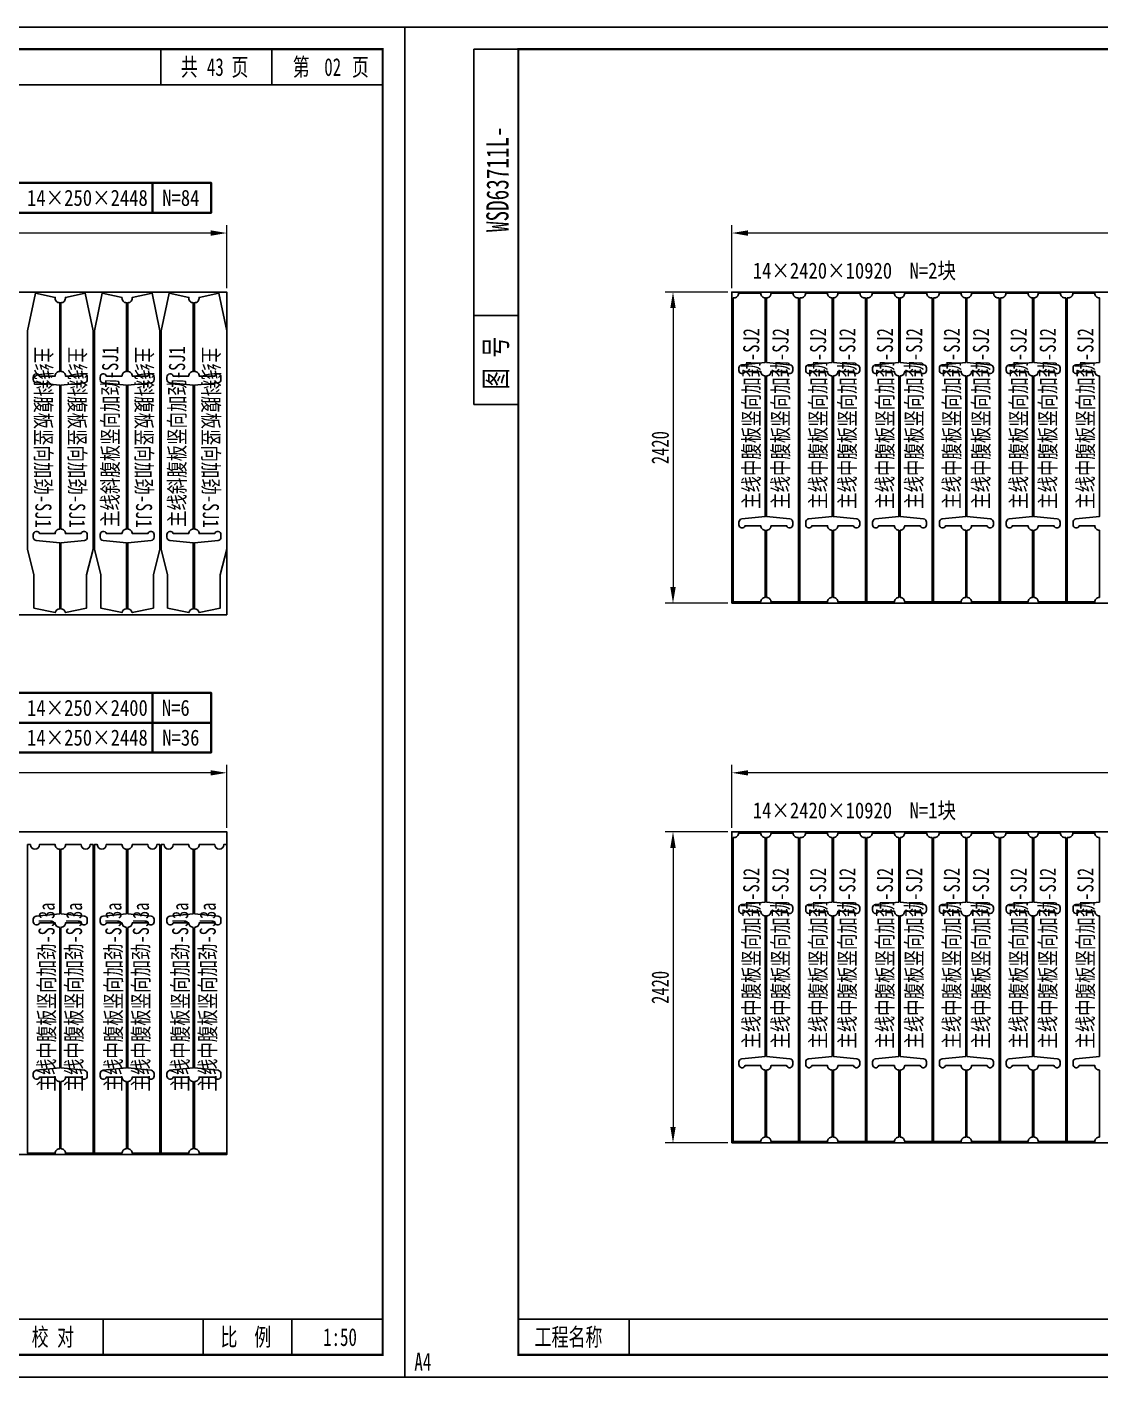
# Model space of a CAD drawing. Extents: x 1629247 to 2251351, y -601856 to -65897.
# Drawn here: x 1881261 to 1889611, y -430288 to -419788 of the extents above; entities that cross this region are included whole.
import ezdxf
from ezdxf.enums import TextEntityAlignment as Align

# ---------------------------------------------------------------- set-up
doc = ezdxf.new("R2010")
doc.units = 0
doc.header["$LTSCALE"] = 2
doc.header["$MEASUREMENT"] = 0
doc.header["$PDMODE"] = 35
doc.header["$PDSIZE"] = 50
doc.layers.get('0').update_dxf_attribs({"linetype": 'CONTINUOUS'})
doc.layers.get('Defpoints').update_dxf_attribs({"linetype": 'CONTINUOUS'})
doc.layers.add('1图框轮廓', color=7, linetype='CONTINUOUS', lineweight=35)
doc.layers.add('A3', color=7, linetype='CONTINUOUS')
doc.styles.add('仿宋', font='仿宋_GB2312_1.ttf', dxfattribs={"width": 0.7})
doc.dimstyles.new('标准标注样式-50', dxfattribs={"dimscale": 50, "dimtxt": 2.7, "dimasz": 2.5, "dimexe": 1.25, "dimexo": 0.625, "dimtad": 1, "dimdec": 0, "dimdsep": 46, "dimtxsty": '仿宋', "dimcen": 2.5, "dimclrd": 3, "dimclre": 3, "dimclrt": 4, "dimazin": 0, "dimtfac": 1, "dimtdec": 0, "dimtmove": 0, "dimatfit": 3, "dimfxl": 1.25, "dimlwd": 13, "dimlwe": 13, "dimarcsym": 0})

# ---------------------------------------------------------------- blocks, each defined once
blk = doc.blocks.new('*D232')
at = {"color": 3, "lineweight": 13, "ltscale": 3}
for p, q in [((1871896, -421819), (1871896, -421329)), ((1882816, -421819), (1882816, -421329))]:
    blk.add_line(p, q, dxfattribs=at)
at = {"color": 3, "linetype": 'ByBlock', "lineweight": 13, "ltscale": 3}
blk.add_line((1882691, -421391), (1872021, -421391), dxfattribs=at)
at = {"color": 3, "ltscale": 3}
for points in [[(1872021, -421370), (1872021, -421412), (1871896, -421391)], [(1882691, -421370), (1882691, -421412), (1882816, -421391)]]:
    blk.add_solid(points, dxfattribs=at)
at = {"layer": 'Defpoints', "color": 0, "ltscale": 3}
for p in [(1871896, -421391), (1871896, -421850), (1882816, -421850)]:
    blk.add_point(p, dxfattribs=at)
at = {"color": 4, "ltscale": 3, "insert": (1877356, -421292), "char_height": 135, "attachment_point": 5, "style": '仿宋'}
blk.add_mtext('10920', dxfattribs=at)
blk = doc.blocks.new('tukuangA4-')
at = {"layer": 'A3'}
for p, q in [((537, 7565), (537, 10327)), ((882, 10327), (537, 10327)), ((12951, 10051), (12951, 10327)), ((13814, 10051), (13814, 10327)), ((882, 8256), (537, 8256)), ((882, 7565), (537, 7565)), ((1745, 173), (1745, 449)), ((10266, 173), (10266, 449)), ((10957, 173), (10957, 449)), ((11811, 173), (11811, 449)), ((12502, 173), (12502, 449)), ((13280, 173), (13280, 449)), ((13971, 173), (13971, 449))]:
    blk.add_line(p, q, dxfattribs=at)
blk.add_lwpolyline([(14850, 10500), (14850, 0), (0, 0), (0, 10500)], close=True, dxfattribs=at)
for points, const_width in [([(882, 10327), (14677, 10327), (14677, 173), (882, 173), (882, 10327)], 17.3), ([(8927, 10051), (8927, 10327)], 13.8), ([(8927, 10051), (14677, 10051)], 13.8), ([(882, 449), (14677, 449)], 13.8)]:
    blk.add_lwpolyline(points, dxfattribs=dict(at, const_width=const_width))
at = {"layer": 'A3', "color": 7, "linetype": 'Continuous', "style": '仿宋', "width": 0.7}
for s, p in [('共    页', (13106, 10120)), ('第     页', (13977, 10120)), ('工程名称', (1009, 242)), ('花都至东莞高速公路第SG12合同段（钢箱梁制作及安装工程）', (5798, 255)), ('设 绘', (10401, 242)), ('校 对', (11946, 242)), ('比  例', (13415, 242))]:
    blk.add_text(s, height=138.1, dxfattribs=at).set_placement(p)
blk.add_text('WSD63711L-', height=172.6, rotation=90, dxfattribs=at).set_placement((806, 9316), align=Align.CENTER)
blk.add_text('图 号', height=172.6, rotation=90, dxfattribs=at).set_placement((793, 7681))
blk.add_text('A4', height=138.1, dxfattribs=at).set_placement((139, 50), align=Align.CENTER)
blk = doc.blocks.new('*D234')
at = {"color": 3, "lineweight": 13, "ltscale": 3}
for p, q in [((1871896, -426017), (1871896, -425527)), ((1882816, -426017), (1882816, -425527))]:
    blk.add_line(p, q, dxfattribs=at)
at = {"color": 3, "linetype": 'ByBlock', "lineweight": 13, "ltscale": 3}
blk.add_line((1882691, -425589), (1872021, -425589), dxfattribs=at)
at = {"color": 3, "ltscale": 3}
for points in [[(1872021, -425569), (1872021, -425610), (1871896, -425589)], [(1882691, -425569), (1882691, -425610), (1882816, -425589)]]:
    blk.add_solid(points, dxfattribs=at)
at = {"layer": 'Defpoints', "color": 0, "ltscale": 3}
for p in [(1871896, -425589), (1871896, -426048), (1882816, -426048)]:
    blk.add_point(p, dxfattribs=at)
at = {"color": 4, "ltscale": 3, "insert": (1877356, -425491), "char_height": 135, "attachment_point": 5, "style": '仿宋'}
blk.add_mtext('10920', dxfattribs=at)
blk = doc.blocks.new('*D236')
at = {"color": 3, "lineweight": 13, "ltscale": 3}
for p, q in [((1886746, -421819), (1886746, -421329)), ((1897666, -421819), (1897666, -421329))]:
    blk.add_line(p, q, dxfattribs=at)
at = {"color": 3, "linetype": 'ByBlock', "lineweight": 13, "ltscale": 3}
blk.add_line((1897541, -421391), (1886871, -421391), dxfattribs=at)
at = {"color": 3, "ltscale": 3}
for points in [[(1886871, -421370), (1886871, -421412), (1886746, -421391)], [(1897541, -421370), (1897541, -421412), (1897666, -421391)]]:
    blk.add_solid(points, dxfattribs=at)
at = {"layer": 'Defpoints', "color": 0, "ltscale": 3}
for p in [(1886746, -421391), (1886746, -421850), (1897666, -421850)]:
    blk.add_point(p, dxfattribs=at)
at = {"color": 4, "ltscale": 3, "insert": (1892206, -421292), "char_height": 135, "attachment_point": 5, "style": '仿宋'}
blk.add_mtext('10920', dxfattribs=at)
blk = doc.blocks.new('*D237')
at = {"color": 3, "lineweight": 13, "ltscale": 3}
for p, q in [((1886714, -421850), (1886226, -421850)), ((1886714, -424270), (1886226, -424270))]:
    blk.add_line(p, q, dxfattribs=at)
at = {"color": 3, "linetype": 'ByBlock', "lineweight": 13, "ltscale": 3}
blk.add_line((1886288, -421975), (1886288, -424145), dxfattribs=at)
at = {"color": 3, "ltscale": 3}
for points in [[(1886267, -421975), (1886309, -421975), (1886288, -421850)], [(1886267, -424145), (1886309, -424145), (1886288, -424270)]]:
    blk.add_solid(points, dxfattribs=at)
at = {"layer": 'Defpoints', "color": 0, "ltscale": 3}
for p in [(1886746, -421850), (1886288, -424270), (1886746, -424270)]:
    blk.add_point(p, dxfattribs=at)
at = {"color": 4, "ltscale": 3, "insert": (1886189, -423060), "char_height": 135, "attachment_point": 5, "rotation": 90, "style": '仿宋'}
blk.add_mtext('2420', dxfattribs=at)
blk = doc.blocks.new('*D238')
at = {"color": 3, "lineweight": 13, "ltscale": 3}
for p, q in [((1886746, -426017), (1886746, -425527)), ((1897666, -426017), (1897666, -425527))]:
    blk.add_line(p, q, dxfattribs=at)
at = {"color": 3, "linetype": 'ByBlock', "lineweight": 13, "ltscale": 3}
blk.add_line((1897541, -425589), (1886871, -425589), dxfattribs=at)
at = {"color": 3, "ltscale": 3}
for points in [[(1886871, -425569), (1886871, -425610), (1886746, -425589)], [(1897541, -425569), (1897541, -425610), (1897666, -425589)]]:
    blk.add_solid(points, dxfattribs=at)
at = {"layer": 'Defpoints', "color": 0, "ltscale": 3}
for p in [(1886746, -425589), (1886746, -426048), (1897666, -426048)]:
    blk.add_point(p, dxfattribs=at)
at = {"color": 4, "ltscale": 3, "insert": (1892206, -425491), "char_height": 135, "attachment_point": 5, "style": '仿宋'}
blk.add_mtext('10920', dxfattribs=at)
blk = doc.blocks.new('*D239')
at = {"color": 3, "lineweight": 13, "ltscale": 3}
for p, q in [((1886714, -426048), (1886226, -426048)), ((1886714, -428468), (1886226, -428468))]:
    blk.add_line(p, q, dxfattribs=at)
at = {"color": 3, "linetype": 'ByBlock', "lineweight": 13, "ltscale": 3}
blk.add_line((1886288, -426173), (1886288, -428343), dxfattribs=at)
at = {"color": 3, "ltscale": 3}
for points in [[(1886267, -426173), (1886309, -426173), (1886288, -426048)], [(1886267, -428343), (1886309, -428343), (1886288, -428468)]]:
    blk.add_solid(points, dxfattribs=at)
at = {"layer": 'Defpoints', "color": 0, "ltscale": 3}
for p in [(1886746, -426048), (1886288, -428468), (1886746, -428468)]:
    blk.add_point(p, dxfattribs=at)
at = {"color": 4, "ltscale": 3, "insert": (1886189, -427258), "char_height": 135, "attachment_point": 5, "rotation": 90, "style": '仿宋'}
blk.add_mtext('2420', dxfattribs=at)

msp = doc.modelspace()

# ---------------------------------------------------------------- linework, layer by layer
at = {"color": 8, "ltscale": 3}
for points in [[(1871895.6, -424359.8), (1882815.6, -424359.8), (1882815.6, -421849.8), (1871895.6, -421849.8)], [(1886745.6, -424269.8), (1897665.6, -424269.8), (1897665.6, -421849.8), (1886745.6, -421849.8)], [(1871895.6, -428558), (1882815.6, -428558), (1882815.6, -426048), (1871895.6, -426048)], [(1886745.6, -428468), (1897665.6, -428468), (1897665.6, -426048), (1886745.6, -426048)]]:
    msp.add_lwpolyline(points, close=True, dxfattribs=at)
at = {"color": 1, "ltscale": 3}
for points in [[(1881315.6, -424049.8), (1881315.6, -424308.1), (1881481.3, -424342.6, -0.3552568), (1881515.6, -424314.8), (1881515.6, -423799.9), (1881333.1, -423781.8, -0.3855079), (1881310.6, -423756.9), (1881310.6, -423736.9, -0.8490905), (1881359.3, -423728.9), (1881480.6, -423728.9, -0.4142136), (1881515.6, -423693.9), (1881515.6, -422574.1), (1881333.1, -422556, -0.3855079), (1881310.6, -422531.1), (1881310.6, -422511.1, -0.8490905), (1881359.3, -422503.1), (1881480.6, -422503.1, -0.4142136), (1881515.6, -422468.1), (1881515.6, -421933.3, -0.4757351), (1881481.3, -421891.1), (1881326.8, -421858.9), (1881265.6, -422152.6), (1881265.6, -423849.8)], [(1881725.6, -424049.8), (1881725.6, -424308.1), (1881559.9, -424342.6, 0.3552568), (1881525.6, -424314.8), (1881525.6, -423799.9), (1881708.1, -423781.8, 0.3855079), (1881730.6, -423756.9), (1881730.6, -423736.9, 0.8490905), (1881681.9, -423728.9), (1881560.6, -423728.9, 0.4142136), (1881525.6, -423693.9), (1881525.6, -422574.1), (1881708.1, -422556, 0.3855079), (1881730.6, -422531.1), (1881730.6, -422511.1, 0.8490905), (1881681.9, -422503.1), (1881560.6, -422503.1, 0.4142136), (1881525.6, -422468.1), (1881525.6, -421933.3, 0.4757351), (1881559.9, -421891.1), (1881714.4, -421858.9), (1881775.6, -422152.6), (1881775.6, -423849.8)], [(1881835.6, -424049.8), (1881835.6, -424308.1), (1882001.3, -424342.6, -0.3552568), (1882035.6, -424314.8), (1882035.6, -423799.9), (1881853.1, -423781.8, -0.3855079), (1881830.6, -423756.9), (1881830.6, -423736.9, -0.8490905), (1881879.3, -423728.9), (1882000.6, -423728.9, -0.4142136), (1882035.6, -423693.9), (1882035.6, -422574.1), (1881853.1, -422556, -0.3855079), (1881830.6, -422531.1), (1881830.6, -422511.1, -0.8490905), (1881879.3, -422503.1), (1882000.6, -422503.1, -0.4142136), (1882035.6, -422468.1), (1882035.6, -421933.3, -0.4757351), (1882001.3, -421891.1), (1881846.8, -421858.9), (1881785.6, -422152.6), (1881785.6, -423849.8)], [(1882245.6, -424049.8), (1882245.6, -424308.1), (1882079.9, -424342.6, 0.3552568), (1882045.6, -424314.8), (1882045.6, -423799.9), (1882228.1, -423781.8, 0.3855079), (1882250.6, -423756.9), (1882250.6, -423736.9, 0.8490905), (1882201.9, -423728.9), (1882080.6, -423728.9, 0.4142136), (1882045.6, -423693.9), (1882045.6, -422574.1), (1882228.1, -422556, 0.3855079), (1882250.6, -422531.1), (1882250.6, -422511.1, 0.8490905), (1882201.9, -422503.1), (1882080.6, -422503.1, 0.4142136), (1882045.6, -422468.1), (1882045.6, -421933.3, 0.4757351), (1882079.9, -421891.1), (1882234.4, -421858.9), (1882295.6, -422152.6), (1882295.6, -423849.8)], [(1882355.6, -424049.8), (1882355.6, -424308.1), (1882521.3, -424342.6, -0.3552568), (1882555.6, -424314.8), (1882555.6, -423799.9), (1882373.1, -423781.8, -0.3855079), (1882350.6, -423756.9), (1882350.6, -423736.9, -0.8490905), (1882399.3, -423728.9), (1882520.6, -423728.9, -0.4142136), (1882555.6, -423693.9), (1882555.6, -422574.1), (1882373.1, -422556, -0.3855079), (1882350.6, -422531.1), (1882350.6, -422511.1, -0.8490905), (1882399.3, -422503.1), (1882520.6, -422503.1, -0.4142136), (1882555.6, -422468.1), (1882555.6, -421933.3, -0.4757351), (1882521.3, -421891.1), (1882366.8, -421858.9), (1882305.6, -422152.6), (1882305.6, -423849.8)], [(1882765.6, -424049.8), (1882765.6, -424308.1), (1882599.9, -424342.6, 0.3552568), (1882565.6, -424314.8), (1882565.6, -423799.9), (1882748.1, -423781.8, 0.3855079), (1882770.6, -423756.9), (1882770.6, -423736.9, 0.8490905), (1882721.9, -423728.9), (1882600.6, -423728.9, 0.4142136), (1882565.6, -423693.9), (1882565.6, -422574.1), (1882748.1, -422556, 0.3855079), (1882770.6, -422531.1), (1882770.6, -422511.1, 0.8490905), (1882721.9, -422503.1), (1882600.6, -422503.1, 0.4142136), (1882565.6, -422468.1), (1882565.6, -421933.3, 0.4757351), (1882599.9, -421891.1), (1882754.4, -421858.9), (1882815.6, -422152.6), (1882815.6, -423849.8)]]:
    msp.add_lwpolyline(points, format="xyb", close=True, dxfattribs=at)
at = {"color": 6, "ltscale": 3}
for points in [[(1886755.6, -421894.8), (1886755.6, -424259.8), (1886970.6, -424259.8, -0.4142136), (1887005.6, -424224.8), (1887005.6, -423702.8, -0.4142136), (1886970.6, -423667.8), (1886849.3, -423667.8, -0.8490905), (1886800.6, -423659.8), (1886800.6, -423639.8, -0.3855079), (1886823.1, -423614.9), (1887005.6, -423596.8), (1887005.6, -422502.8, -0.4142136), (1886970.6, -422467.8), (1886849.3, -422467.8, -0.8490905), (1886800.6, -422459.8), (1886800.6, -422439.8, -0.3855079), (1886823.1, -422414.9), (1887005.6, -422396.8), (1887005.6, -421894.8, -0.4142136), (1886970.6, -421859.8), (1886798.6, -421859.8, -0.4142136), (1886763.6, -421894.8)], [(1887265.6, -421894.8), (1887265.6, -424259.8), (1887050.6, -424259.8, 0.4142136), (1887015.6, -424224.8), (1887015.6, -423702.8, 0.4142136), (1887050.6, -423667.8), (1887171.9, -423667.8, 0.8490905), (1887220.6, -423659.8), (1887220.6, -423639.8, 0.3855079), (1887198.1, -423614.9), (1887015.6, -423596.8), (1887015.6, -422502.8, 0.4142136), (1887050.6, -422467.8), (1887171.9, -422467.8, 0.8490905), (1887220.6, -422459.8), (1887220.6, -422439.8, 0.3855079), (1887198.1, -422414.9), (1887015.6, -422396.8), (1887015.6, -421894.8, 0.4142136), (1887050.6, -421859.8), (1887222.6, -421859.8, 0.4142136), (1887257.6, -421894.8)], [(1887275.6, -421894.8), (1887275.6, -424259.8), (1887490.6, -424259.8, -0.4142136), (1887525.6, -424224.8), (1887525.6, -423702.8, -0.4142136), (1887490.6, -423667.8), (1887369.3, -423667.8, -0.8490905), (1887320.6, -423659.8), (1887320.6, -423639.8, -0.3855079), (1887343.1, -423614.9), (1887525.6, -423596.8), (1887525.6, -422502.8, -0.4142136), (1887490.6, -422467.8), (1887369.3, -422467.8, -0.8490905), (1887320.6, -422459.8), (1887320.6, -422439.8, -0.3855079), (1887343.1, -422414.9), (1887525.6, -422396.8), (1887525.6, -421894.8, -0.4142136), (1887490.6, -421859.8), (1887318.6, -421859.8, -0.4142136), (1887283.6, -421894.8)], [(1887785.6, -421894.8), (1887785.6, -424259.8), (1887570.6, -424259.8, 0.4142136), (1887535.6, -424224.8), (1887535.6, -423702.8, 0.4142136), (1887570.6, -423667.8), (1887691.9, -423667.8, 0.8490905), (1887740.6, -423659.8), (1887740.6, -423639.8, 0.3855079), (1887718.1, -423614.9), (1887535.6, -423596.8), (1887535.6, -422502.8, 0.4142136), (1887570.6, -422467.8), (1887691.9, -422467.8, 0.8490905), (1887740.6, -422459.8), (1887740.6, -422439.8, 0.3855079), (1887718.1, -422414.9), (1887535.6, -422396.8), (1887535.6, -421894.8, 0.4142136), (1887570.6, -421859.8), (1887742.6, -421859.8, 0.4142136), (1887777.6, -421894.8)], [(1887795.6, -421894.8), (1887795.6, -424259.8), (1888010.6, -424259.8, -0.4142136), (1888045.6, -424224.8), (1888045.6, -423702.8, -0.4142136), (1888010.6, -423667.8), (1887889.3, -423667.8, -0.8490905), (1887840.6, -423659.8), (1887840.6, -423639.8, -0.3855079), (1887863.1, -423614.9), (1888045.6, -423596.8), (1888045.6, -422502.8, -0.4142136), (1888010.6, -422467.8), (1887889.3, -422467.8, -0.8490905), (1887840.6, -422459.8), (1887840.6, -422439.8, -0.3855079), (1887863.1, -422414.9), (1888045.6, -422396.8), (1888045.6, -421894.8, -0.4142136), (1888010.6, -421859.8), (1887838.6, -421859.8, -0.4142136), (1887803.6, -421894.8)], [(1888305.6, -421894.8), (1888305.6, -424259.8), (1888090.6, -424259.8, 0.4142136), (1888055.6, -424224.8), (1888055.6, -423702.8, 0.4142136), (1888090.6, -423667.8), (1888211.9, -423667.8, 0.8490905), (1888260.6, -423659.8), (1888260.6, -423639.8, 0.3855079), (1888238.1, -423614.9), (1888055.6, -423596.8), (1888055.6, -422502.8, 0.4142136), (1888090.6, -422467.8), (1888211.9, -422467.8, 0.8490905), (1888260.6, -422459.8), (1888260.6, -422439.8, 0.3855079), (1888238.1, -422414.9), (1888055.6, -422396.8), (1888055.6, -421894.8, 0.4142136), (1888090.6, -421859.8), (1888262.6, -421859.8, 0.4142136), (1888297.6, -421894.8)], [(1888315.6, -421894.8), (1888315.6, -424259.8), (1888530.6, -424259.8, -0.4142136), (1888565.6, -424224.8), (1888565.6, -423702.8, -0.4142136), (1888530.6, -423667.8), (1888409.3, -423667.8, -0.8490905), (1888360.6, -423659.8), (1888360.6, -423639.8, -0.3855079), (1888383.1, -423614.9), (1888565.6, -423596.8), (1888565.6, -422502.8, -0.4142136), (1888530.6, -422467.8), (1888409.3, -422467.8, -0.8490905), (1888360.6, -422459.8), (1888360.6, -422439.8, -0.3855079), (1888383.1, -422414.9), (1888565.6, -422396.8), (1888565.6, -421894.8, -0.4142136), (1888530.6, -421859.8), (1888358.6, -421859.8, -0.4142136), (1888323.6, -421894.8)], [(1888825.6, -421894.8), (1888825.6, -424259.8), (1888610.6, -424259.8, 0.4142136), (1888575.6, -424224.8), (1888575.6, -423702.8, 0.4142136), (1888610.6, -423667.8), (1888731.9, -423667.8, 0.8490905), (1888780.6, -423659.8), (1888780.6, -423639.8, 0.3855079), (1888758.1, -423614.9), (1888575.6, -423596.8), (1888575.6, -422502.8, 0.4142136), (1888610.6, -422467.8), (1888731.9, -422467.8, 0.8490905), (1888780.6, -422459.8), (1888780.6, -422439.8, 0.3855079), (1888758.1, -422414.9), (1888575.6, -422396.8), (1888575.6, -421894.8, 0.4142136), (1888610.6, -421859.8), (1888782.6, -421859.8, 0.4142136), (1888817.6, -421894.8)], [(1888835.6, -421894.8), (1888835.6, -424259.8), (1889050.6, -424259.8, -0.4142136), (1889085.6, -424224.8), (1889085.6, -423702.8, -0.4142136), (1889050.6, -423667.8), (1888929.3, -423667.8, -0.8490905), (1888880.6, -423659.8), (1888880.6, -423639.8, -0.3855079), (1888903.1, -423614.9), (1889085.6, -423596.8), (1889085.6, -422502.8, -0.4142136), (1889050.6, -422467.8), (1888929.3, -422467.8, -0.8490905), (1888880.6, -422459.8), (1888880.6, -422439.8, -0.3855079), (1888903.1, -422414.9), (1889085.6, -422396.8), (1889085.6, -421894.8, -0.4142136), (1889050.6, -421859.8), (1888878.6, -421859.8, -0.4142136), (1888843.6, -421894.8)], [(1889345.6, -421894.8), (1889345.6, -424259.8), (1889130.6, -424259.8, 0.4142136), (1889095.6, -424224.8), (1889095.6, -423702.8, 0.4142136), (1889130.6, -423667.8), (1889251.9, -423667.8, 0.8490905), (1889300.6, -423659.8), (1889300.6, -423639.8, 0.3855079), (1889278.1, -423614.9), (1889095.6, -423596.8), (1889095.6, -422502.8, 0.4142136), (1889130.6, -422467.8), (1889251.9, -422467.8, 0.8490905), (1889300.6, -422459.8), (1889300.6, -422439.8, 0.3855079), (1889278.1, -422414.9), (1889095.6, -422396.8), (1889095.6, -421894.8, 0.4142136), (1889130.6, -421859.8), (1889302.6, -421859.8, 0.4142136), (1889337.6, -421894.8)], [(1889355.6, -421894.8), (1889355.6, -424259.8), (1889570.6, -424259.8, -0.4142136), (1889605.6, -424224.8), (1889605.6, -423702.8, -0.4142136), (1889570.6, -423667.8), (1889449.3, -423667.8, -0.8490905), (1889400.6, -423659.8), (1889400.6, -423639.8, -0.3855079), (1889423.1, -423614.9), (1889605.6, -423596.8), (1889605.6, -422502.8, -0.4142136), (1889570.6, -422467.8), (1889449.3, -422467.8, -0.8490905), (1889400.6, -422459.8), (1889400.6, -422439.8, -0.3855079), (1889423.1, -422414.9), (1889605.6, -422396.8), (1889605.6, -421894.8, -0.4142136), (1889570.6, -421859.8), (1889398.6, -421859.8, -0.4142136), (1889363.6, -421894.8)], [(1886755.6, -426093), (1886755.6, -428458), (1886970.6, -428458, -0.4142136), (1887005.6, -428423), (1887005.6, -427901, -0.4142136), (1886970.6, -427866), (1886849.3, -427866, -0.8490905), (1886800.6, -427858), (1886800.6, -427838, -0.3855079), (1886823.1, -427813.2), (1887005.6, -427795), (1887005.6, -426701, -0.4142136), (1886970.6, -426666), (1886849.3, -426666, -0.8490905), (1886800.6, -426658), (1886800.6, -426638, -0.3855079), (1886823.1, -426613.2), (1887005.6, -426595), (1887005.6, -426093, -0.4142136), (1886970.6, -426058), (1886798.6, -426058, -0.4142136), (1886763.6, -426093)], [(1887265.6, -426093), (1887265.6, -428458), (1887050.6, -428458, 0.4142136), (1887015.6, -428423), (1887015.6, -427901, 0.4142136), (1887050.6, -427866), (1887171.9, -427866, 0.8490905), (1887220.6, -427858), (1887220.6, -427838, 0.3855079), (1887198.1, -427813.2), (1887015.6, -427795), (1887015.6, -426701, 0.4142136), (1887050.6, -426666), (1887171.9, -426666, 0.8490905), (1887220.6, -426658), (1887220.6, -426638, 0.3855079), (1887198.1, -426613.2), (1887015.6, -426595), (1887015.6, -426093, 0.4142136), (1887050.6, -426058), (1887222.6, -426058, 0.4142136), (1887257.6, -426093)], [(1887275.6, -426093), (1887275.6, -428458), (1887490.6, -428458, -0.4142136), (1887525.6, -428423), (1887525.6, -427901, -0.4142136), (1887490.6, -427866), (1887369.3, -427866, -0.8490905), (1887320.6, -427858), (1887320.6, -427838, -0.3855079), (1887343.1, -427813.2), (1887525.6, -427795), (1887525.6, -426701, -0.4142136), (1887490.6, -426666), (1887369.3, -426666, -0.8490905), (1887320.6, -426658), (1887320.6, -426638, -0.3855079), (1887343.1, -426613.2), (1887525.6, -426595), (1887525.6, -426093, -0.4142136), (1887490.6, -426058), (1887318.6, -426058, -0.4142136), (1887283.6, -426093)], [(1887785.6, -426093), (1887785.6, -428458), (1887570.6, -428458, 0.4142136), (1887535.6, -428423), (1887535.6, -427901, 0.4142136), (1887570.6, -427866), (1887691.9, -427866, 0.8490905), (1887740.6, -427858), (1887740.6, -427838, 0.3855079), (1887718.1, -427813.2), (1887535.6, -427795), (1887535.6, -426701, 0.4142136), (1887570.6, -426666), (1887691.9, -426666, 0.8490905), (1887740.6, -426658), (1887740.6, -426638, 0.3855079), (1887718.1, -426613.2), (1887535.6, -426595), (1887535.6, -426093, 0.4142136), (1887570.6, -426058), (1887742.6, -426058, 0.4142136), (1887777.6, -426093)], [(1887795.6, -426093), (1887795.6, -428458), (1888010.6, -428458, -0.4142136), (1888045.6, -428423), (1888045.6, -427901, -0.4142136), (1888010.6, -427866), (1887889.3, -427866, -0.8490905), (1887840.6, -427858), (1887840.6, -427838, -0.3855079), (1887863.1, -427813.2), (1888045.6, -427795), (1888045.6, -426701, -0.4142136), (1888010.6, -426666), (1887889.3, -426666, -0.8490905), (1887840.6, -426658), (1887840.6, -426638, -0.3855079), (1887863.1, -426613.2), (1888045.6, -426595), (1888045.6, -426093, -0.4142136), (1888010.6, -426058), (1887838.6, -426058, -0.4142136), (1887803.6, -426093)], [(1888305.6, -426093), (1888305.6, -428458), (1888090.6, -428458, 0.4142136), (1888055.6, -428423), (1888055.6, -427901, 0.4142136), (1888090.6, -427866), (1888211.9, -427866, 0.8490905), (1888260.6, -427858), (1888260.6, -427838, 0.3855079), (1888238.1, -427813.2), (1888055.6, -427795), (1888055.6, -426701, 0.4142136), (1888090.6, -426666), (1888211.9, -426666, 0.8490905), (1888260.6, -426658), (1888260.6, -426638, 0.3855079), (1888238.1, -426613.2), (1888055.6, -426595), (1888055.6, -426093, 0.4142136), (1888090.6, -426058), (1888262.6, -426058, 0.4142136), (1888297.6, -426093)], [(1888315.6, -426093), (1888315.6, -428458), (1888530.6, -428458, -0.4142136), (1888565.6, -428423), (1888565.6, -427901, -0.4142136), (1888530.6, -427866), (1888409.3, -427866, -0.8490905), (1888360.6, -427858), (1888360.6, -427838, -0.3855079), (1888383.1, -427813.2), (1888565.6, -427795), (1888565.6, -426701, -0.4142136), (1888530.6, -426666), (1888409.3, -426666, -0.8490905), (1888360.6, -426658), (1888360.6, -426638, -0.3855079), (1888383.1, -426613.2), (1888565.6, -426595), (1888565.6, -426093, -0.4142136), (1888530.6, -426058), (1888358.6, -426058, -0.4142136), (1888323.6, -426093)], [(1888825.6, -426093), (1888825.6, -428458), (1888610.6, -428458, 0.4142136), (1888575.6, -428423), (1888575.6, -427901, 0.4142136), (1888610.6, -427866), (1888731.9, -427866, 0.8490905), (1888780.6, -427858), (1888780.6, -427838, 0.3855079), (1888758.1, -427813.2), (1888575.6, -427795), (1888575.6, -426701, 0.4142136), (1888610.6, -426666), (1888731.9, -426666, 0.8490905), (1888780.6, -426658), (1888780.6, -426638, 0.3855079), (1888758.1, -426613.2), (1888575.6, -426595), (1888575.6, -426093, 0.4142136), (1888610.6, -426058), (1888782.6, -426058, 0.4142136), (1888817.6, -426093)], [(1888835.6, -426093), (1888835.6, -428458), (1889050.6, -428458, -0.4142136), (1889085.6, -428423), (1889085.6, -427901, -0.4142136), (1889050.6, -427866), (1888929.3, -427866, -0.8490905), (1888880.6, -427858), (1888880.6, -427838, -0.3855079), (1888903.1, -427813.2), (1889085.6, -427795), (1889085.6, -426701, -0.4142136), (1889050.6, -426666), (1888929.3, -426666, -0.8490905), (1888880.6, -426658), (1888880.6, -426638, -0.3855079), (1888903.1, -426613.2), (1889085.6, -426595), (1889085.6, -426093, -0.4142136), (1889050.6, -426058), (1888878.6, -426058, -0.4142136), (1888843.6, -426093)], [(1889345.6, -426093), (1889345.6, -428458), (1889130.6, -428458, 0.4142136), (1889095.6, -428423), (1889095.6, -427901, 0.4142136), (1889130.6, -427866), (1889251.9, -427866, 0.8490905), (1889300.6, -427858), (1889300.6, -427838, 0.3855079), (1889278.1, -427813.2), (1889095.6, -427795), (1889095.6, -426701, 0.4142136), (1889130.6, -426666), (1889251.9, -426666, 0.8490905), (1889300.6, -426658), (1889300.6, -426638, 0.3855079), (1889278.1, -426613.2), (1889095.6, -426595), (1889095.6, -426093, 0.4142136), (1889130.6, -426058), (1889302.6, -426058, 0.4142136), (1889337.6, -426093)], [(1889355.6, -426093), (1889355.6, -428458), (1889570.6, -428458, -0.4142136), (1889605.6, -428423), (1889605.6, -427901, -0.4142136), (1889570.6, -427866), (1889449.3, -427866, -0.8490905), (1889400.6, -427858), (1889400.6, -427838, -0.3855079), (1889423.1, -427813.2), (1889605.6, -427795), (1889605.6, -426701, -0.4142136), (1889570.6, -426666), (1889449.3, -426666, -0.8490905), (1889400.6, -426658), (1889400.6, -426638, -0.3855079), (1889423.1, -426613.2), (1889605.6, -426595), (1889605.6, -426093, -0.4142136), (1889570.6, -426058), (1889398.6, -426058, -0.4142136), (1889363.6, -426093)]]:
    msp.add_lwpolyline(points, format="xyb", close=True, dxfattribs=at)
at = {"color": 2, "ltscale": 3}
for points in [[(1881515.6, -426791, -0.4142136), (1881480.6, -426756), (1881359.3, -426756, -0.8490905), (1881310.6, -426748), (1881310.6, -426728, -0.3855079), (1881333.1, -426703.2), (1881515.6, -426685), (1881515.6, -426183, -0.4142136), (1881480.6, -426148), (1881358.6, -426148, -1), (1881288.6, -426148), (1881265.6, -426148), (1881265.6, -428548), (1881480.6, -428548, -0.4142136), (1881515.6, -428513), (1881515.6, -427991, -0.4142136), (1881480.6, -427956), (1881359.3, -427956, -0.8490905), (1881310.6, -427948), (1881310.6, -427928, -0.3855079), (1881333.1, -427903.2), (1881515.6, -427885)], [(1881525.6, -426791, 0.4142136), (1881560.6, -426756), (1881681.9, -426756, 0.8490905), (1881730.6, -426748), (1881730.6, -426728, 0.3855079), (1881708.1, -426703.2), (1881525.6, -426685), (1881525.6, -426183, 0.4142136), (1881560.6, -426148), (1881682.6, -426148, 1), (1881752.6, -426148), (1881775.6, -426148), (1881775.6, -428548), (1881560.6, -428548, 0.4142136), (1881525.6, -428513), (1881525.6, -427991, 0.4142136), (1881560.6, -427956), (1881681.9, -427956, 0.8490905), (1881730.6, -427948), (1881730.6, -427928, 0.3855079), (1881708.1, -427903.2), (1881525.6, -427885)], [(1882035.6, -426791, -0.4142136), (1882000.6, -426756), (1881879.3, -426756, -0.8490905), (1881830.6, -426748), (1881830.6, -426728, -0.3855079), (1881853.1, -426703.2), (1882035.6, -426685), (1882035.6, -426183, -0.4142136), (1882000.6, -426148), (1881878.6, -426148, -1), (1881808.6, -426148), (1881785.6, -426148), (1881785.6, -428548), (1882000.6, -428548, -0.4142136), (1882035.6, -428513), (1882035.6, -427991, -0.4142136), (1882000.6, -427956), (1881879.3, -427956, -0.8490905), (1881830.6, -427948), (1881830.6, -427928, -0.3855079), (1881853.1, -427903.2), (1882035.6, -427885)], [(1882045.6, -426791, 0.4142136), (1882080.6, -426756), (1882201.9, -426756, 0.8490905), (1882250.6, -426748), (1882250.6, -426728, 0.3855079), (1882228.1, -426703.2), (1882045.6, -426685), (1882045.6, -426183, 0.4142136), (1882080.6, -426148), (1882202.6, -426148, 1), (1882272.6, -426148), (1882295.6, -426148), (1882295.6, -428548), (1882080.6, -428548, 0.4142136), (1882045.6, -428513), (1882045.6, -427991, 0.4142136), (1882080.6, -427956), (1882201.9, -427956, 0.8490905), (1882250.6, -427948), (1882250.6, -427928, 0.3855079), (1882228.1, -427903.2), (1882045.6, -427885)], [(1882555.6, -426791, -0.4142136), (1882520.6, -426756), (1882399.3, -426756, -0.8490905), (1882350.6, -426748), (1882350.6, -426728, -0.3855079), (1882373.1, -426703.2), (1882555.6, -426685), (1882555.6, -426183, -0.4142136), (1882520.6, -426148), (1882398.6, -426148, -1), (1882328.6, -426148), (1882305.6, -426148), (1882305.6, -428548), (1882520.6, -428548, -0.4142136), (1882555.6, -428513), (1882555.6, -427991, -0.4142136), (1882520.6, -427956), (1882399.3, -427956, -0.8490905), (1882350.6, -427948), (1882350.6, -427928, -0.3855079), (1882373.1, -427903.2), (1882555.6, -427885)], [(1882565.6, -426791, 0.4142136), (1882600.6, -426756), (1882721.9, -426756, 0.8490905), (1882770.6, -426748), (1882770.6, -426728, 0.3855079), (1882748.1, -426703.2), (1882565.6, -426685), (1882565.6, -426183, 0.4142136), (1882600.6, -426148), (1882722.6, -426148, 1), (1882792.6, -426148), (1882815.6, -426148), (1882815.6, -428548), (1882600.6, -428548, 0.4142136), (1882565.6, -428513), (1882565.6, -427991, 0.4142136), (1882600.6, -427956), (1882721.9, -427956, 0.8490905), (1882770.6, -427948), (1882770.6, -427928, 0.3855079), (1882748.1, -427903.2), (1882565.6, -427885)]]:
    msp.add_lwpolyline(points, format="xyb", close=True, dxfattribs=at)
at = {"layer": '1图框轮廓', "color": 30, "ltscale": 3}
for p, q in [((1882237, -421232.8), (1882237, -421001.3)), ((1882237, -425199.5), (1882237, -424968)), ((1882237, -425431), (1882237, -425199.5))]:
    msp.add_line(p, q, dxfattribs=at)
for points in [[(1879011.5, -421232.8), (1882695.3, -421232.8), (1882695.3, -421001.3), (1879011.5, -421001.3)], [(1879011.5, -425199.5), (1882695.3, -425199.5), (1882695.3, -424968), (1879011.5, -424968)], [(1879011.5, -425431), (1882695.3, -425431), (1882695.3, -425199.5), (1879011.5, -425199.5)]]:
    msp.add_lwpolyline(points, close=True, dxfattribs=at)

# ---------------------------------------------------------------- block references
at = {"color": 8}
for p in [(1869352.2, -430288.4), (1884202.2, -430288.4)]:
    msp.add_blockref('tukuangA4-', p, dxfattribs=at)

# ---------------------------------------------------------------- texts
at = {"color": 7, "style": '仿宋', "width": 0.85}
for s, p in [('14×250×2448', (1881261.7, -421117)), ('14×250×2400', (1881261.7, -425083.8)), ('14×250×2448', (1881261.7, -425315.3))]:
    msp.add_text(s, height=125, dxfattribs=at).set_placement(p, align=Align.MIDDLE_LEFT)
for s, p in [('N=84', (1882458.6, -421117)), ('N=6', (1882419, -425083.8)), ('N=36', (1882458.6, -425315.3))]:
    msp.add_text(s, height=125, dxfattribs=at).set_placement(p, align=Align.MIDDLE_CENTER)
for s, p in [('14×2420×10920', (1886908.5, -421745.7)), ('N=2块', (1888128.8, -421745.7)), ('14×2420×10920', (1886908.5, -425944)), ('N=1块', (1888128.8, -425944))]:
    msp.add_text(s, height=125, dxfattribs=at).set_placement(p)
at = {"color": 6, "style": '仿宋', "width": 0.75}
for s, rotation, p in [('主线中腹板竖向加劲-SJ2', 90, (1886896.9, -422833.7)), ('主线中腹板竖向加劲-SJ2', 90, (1887124.3, -422833.7)), ('主线中腹板竖向加劲-SJ2', 90, (1887416.9, -422833.7)), ('主线中腹板竖向加劲-SJ2', 90, (1887644.3, -422833.7)), ('主线中腹板竖向加劲-SJ2', 90, (1887936.9, -422833.7)), ('主线中腹板竖向加劲-SJ2', 90, (1888164.3, -422833.7)), ('主线中腹板竖向加劲-SJ2', 90, (1888456.9, -422833.7)), ('主线中腹板竖向加劲-SJ2', 90, (1888684.3, -422833.7)), ('主线中腹板竖向加劲-SJ2', 90, (1888976.9, -422833.7)), ('主线中腹板竖向加劲-SJ2', 90, (1889204.3, -422833.7)), ('主线中腹板竖向加劲-SJ2', 90, (1889496.9, -422833.7)), ('主线斜腹板竖向加劲-SJ1', 270, (1881389, -422979.4)), ('主线斜腹板竖向加劲-SJ1', 270, (1881652.2, -422979.4)), ('主线斜腹板竖向加劲-SJ1', 90, (1881909, -422974.9)), ('主线斜腹板竖向加劲-SJ1', 270, (1882172.2, -422979.4)), ('主线斜腹板竖向加劲-SJ1', 90, (1882429, -422974.9)), ('主线斜腹板竖向加劲-SJ1', 270, (1882692.2, -422979.4)), ('主线中腹板竖向加劲-SJ2', 90, (1886896.9, -427031.9)), ('主线中腹板竖向加劲-SJ2', 90, (1887124.3, -427031.9)), ('主线中腹板竖向加劲-SJ2', 90, (1887416.9, -427031.9)), ('主线中腹板竖向加劲-SJ2', 90, (1887644.3, -427031.9)), ('主线中腹板竖向加劲-SJ2', 90, (1887936.9, -427031.9)), ('主线中腹板竖向加劲-SJ2', 90, (1888164.3, -427031.9)), ('主线中腹板竖向加劲-SJ2', 90, (1888456.9, -427031.9)), ('主线中腹板竖向加劲-SJ2', 90, (1888684.3, -427031.9)), ('主线中腹板竖向加劲-SJ2', 90, (1888976.9, -427031.9)), ('主线中腹板竖向加劲-SJ2', 90, (1889204.3, -427031.9)), ('主线中腹板竖向加劲-SJ2', 90, (1889496.9, -427031.9)), ('主线中腹板竖向加劲-SJ3a', 90, (1881413.7, -427333.3)), ('主线中腹板竖向加劲-SJ3a', 90, (1881627.5, -427333.3)), ('主线中腹板竖向加劲-SJ3a', 90, (1881933.7, -427333.3)), ('主线中腹板竖向加劲-SJ3a', 90, (1882147.5, -427333.3)), ('主线中腹板竖向加劲-SJ3a', 90, (1882453.7, -427333.3)), ('主线中腹板竖向加劲-SJ3a', 90, (1882667.5, -427333.3))]:
    msp.add_text(s, height=125, rotation=rotation, dxfattribs=at).set_placement(p, align=Align.MIDDLE_CENTER)
at = {"layer": 'A3', "color": 1, "linetype": 'Continuous', "style": '仿宋', "width": 0.7}
for s, p in [('43', (1882660.9, -420168.8)), ('02', (1883574.4, -420168.8))]:
    msp.add_text(s, height=138.1, dxfattribs=at).set_placement(p)
at = {"layer": 'A3', "color": 7, "linetype": 'Continuous', "style": '仿宋', "width": 0.7}
msp.add_text('1:50', height=138.1, dxfattribs=at).set_placement((1883565.5, -430046.9))

# ---------------------------------------------------------------- dimensions: what is measured, and where the dimension line sits
at = {"color": 8, "ltscale": 3}
for base, p1, p2, picture, middle in [((1871895.6, -421391.1), (1882815.6, -421849.8), (1871895.6, -421849.8), '*D232', (1877355.6, -421292.4)), ((1886745.6, -421391.1), (1897665.6, -421849.8), (1886745.6, -421849.8), '*D236', (1892205.6, -421292.4)), ((1871895.6, -425589.4), (1882815.6, -426048), (1871895.6, -426048), '*D234', (1877355.6, -425490.6)), ((1886745.6, -425589.4), (1897665.6, -426048), (1886745.6, -426048), '*D238', (1892205.6, -425490.6))]:
    dim = msp.add_linear_dim(base=base, p1=p1, p2=p2, dimstyle='标准标注样式-50', dxfattribs=at)
    dim.commit()
    dim.dimension.update_dxf_attribs({"geometry": picture, "text_midpoint": middle})
for base, p1, p2, picture, middle in [((1886288, -424269.8), (1886745.6, -421849.8), (1886745.6, -424269.8), '*D237', (1886189.3, -423059.8)), ((1886288, -428468), (1886745.6, -426048), (1886745.6, -428468), '*D239', (1886189.3, -427258))]:
    dim = msp.add_linear_dim(base=base, p1=p1, p2=p2, angle=90, dimstyle='标准标注样式-50', dxfattribs=at)
    dim.commit()
    dim.dimension.update_dxf_attribs({"geometry": picture, "text_midpoint": middle})

doc.saveas('drawing.dxf')
